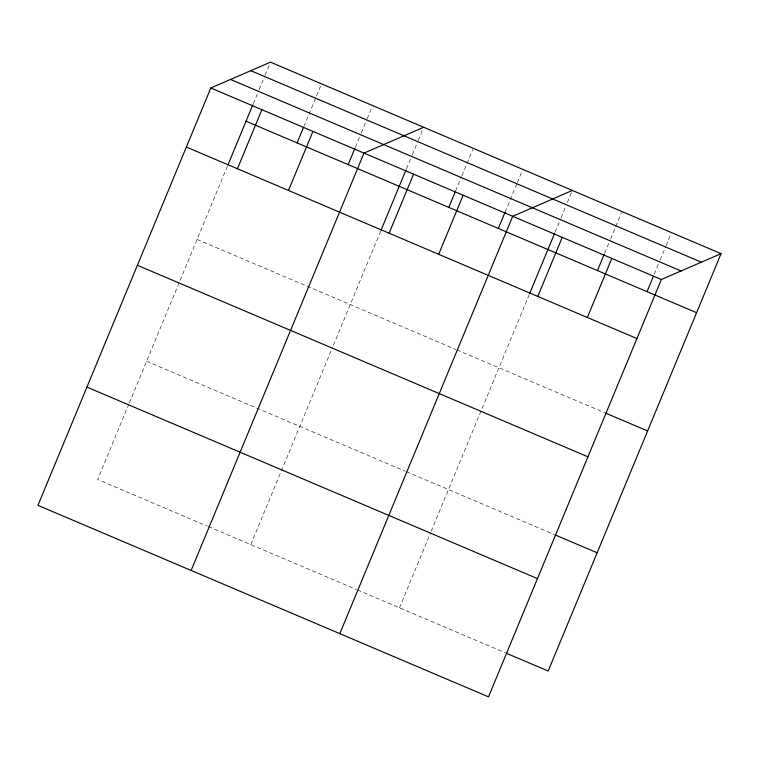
<?xml version="1.0" encoding="UTF-8"?>
<svg xmlns="http://www.w3.org/2000/svg" width="759" height="759" viewBox="0 0 759 759"><rect width="100%" height="100%" fill="white"/><g stroke="black" fill="none" stroke-linecap="round" stroke-linejoin="round"><path stroke-width="0.57" stroke-dasharray="3.79 2.85" d="M128.916 403.959L97.626 479.498L207.359 526.148M129.372 402.868L227.444 166.098M253.288 103.708L258.724 90.587M259.18 89.486L264.616 76.365M265.062 75.274L269.597 64.335M303.894 126.506L321.114 84.951M355.411 147.113L360.848 133.992M361.303 132.901L366.739 119.78M367.185 118.679L371.72 107.75M250.812 544.62L332.546 347.299M333.429 345.165L380.629 231.21M406.473 168.821L411.909 155.699M412.365 154.608L417.801 141.478M418.247 140.387L422.782 129.447M455.58 190.983L461.472 176.762M461.918 175.671L472.791 149.419M505.143 212.046L516.917 183.612M517.372 182.521L522.353 170.49M399.5 607.817L430.789 532.277M431.235 531.177L481.225 410.505M482.107 408.361L529.317 294.407M555.152 232.017L560.588 218.896M561.043 217.805L565.569 206.865M567.381 202.492L571.461 192.644M604.714 253.089L610.151 239.967M610.606 238.867L621.479 212.624M654.277 274.151L659.713 261.03M660.169 259.939L665.605 246.808M666.051 245.717L670.586 234.778M197.065 239.446L455.836 349.434M456.909 349.899L604.515 412.64M146.601 361.265L405.372 471.263M406.454 471.719L554.061 534.459M208.44 526.604L356.398 589.496M357.48 589.952L505.077 652.693"/><path stroke-width="1.14" d="M210.822 87.987L37.95 505.342L488.502 696.847L661.374 279.502L721.05 253.658L270.498 62.153L210.822 87.987L661.374 279.502M227.899 164.997L252.832 104.799M237.425 168.745L261.883 109.694M297.101 142.91L303.439 127.597M288.486 190.452L312.945 131.392M348.163 164.618L354.956 148.214M191.135 570.455L364.007 153.1L423.683 127.265M381.084 230.11L406.018 169.912M389.111 233.222L413.57 174.162M448.787 207.387L455.125 192.074M438.664 254.293L463.132 195.234M498.35 228.45L505.143 212.046M339.814 633.651L512.695 216.296L572.371 190.462M529.763 293.316L554.706 233.117M537.789 296.427L562.248 237.368M597.466 270.583L604.259 254.18M587.352 317.49L611.811 258.43M647.029 291.655L653.366 276.342M721.05 253.658L548.178 671.013L506.158 653.157M250.812 70.672L701.354 262.187M230.518 79.458L681.07 270.972M246.039 121.203L696.591 312.717M186.363 147.047L636.915 338.552M605.597 413.095L647.607 430.96M137.388 265.28L587.931 456.795M555.133 534.915L597.153 552.78M86.924 387.099L537.476 578.614"/></g></svg>
